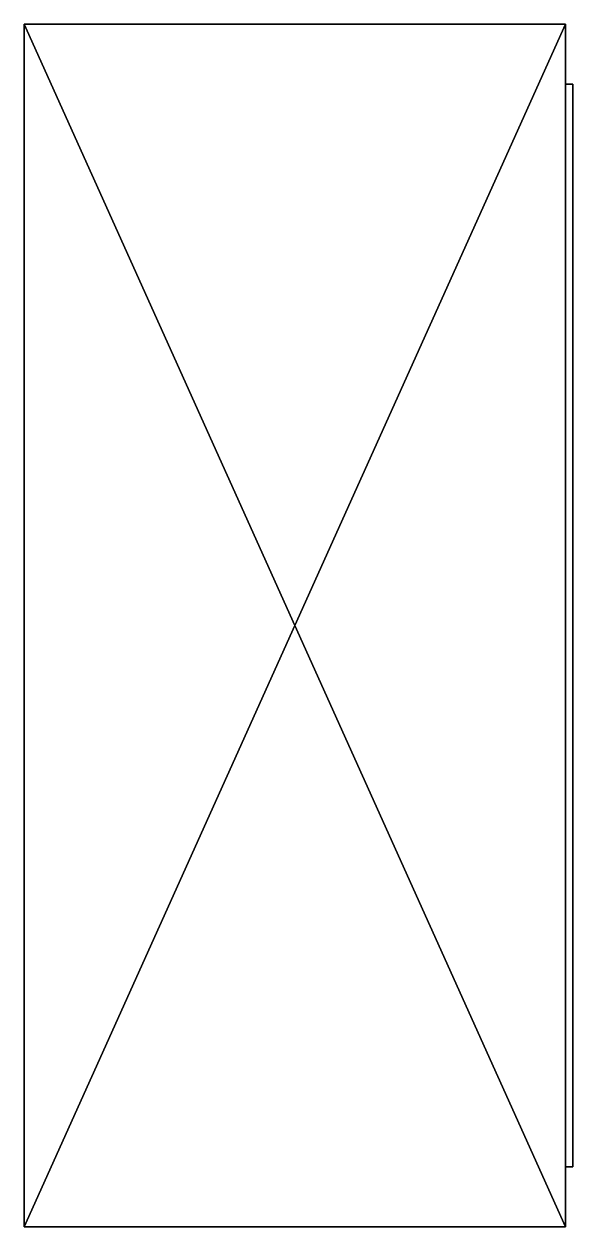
# Model space of a CAD drawing. Header units: millimetres. Extents: x 0 to 9.1, y -10 to 10.
import ezdxf

# ---------------------------------------------------------------- set-up
doc = ezdxf.new("R2010")
doc.units = ezdxf.units.MM
doc.layers.add('Aluminio', color=253, linetype='Continuous')
doc.layers.add('Led', color=255, linetype='Continuous')

msp = doc.modelspace()

# ---------------------------------------------------------------- linework, layer by layer
at = {"layer": 'Aluminio'}
for p, q in [((0, 10, -300), (0, -10, -300)), ((9, 10, -300), (0, 10, -300)), ((0, 10, -300), (0, 10)), ((0, 10), (0, -10)), ((9, 10), (0, 10)), ((9, -10, -300), (9, 10, -300)), ((9, 10, -300), (9, 10)), ((9, 10), (9, -10)), ((9, 9, -1), (9, 9, -299)), ((9, 9, -299), (9, 9, -299)), ((9, 9, -1), (9, -9, -1)), ((9, -9, -299), (9, 9, -299)), ((9, -9, -299), (9, -9, -299)), ((9, -9, -299), (9, -9, -299)), ((9, -9, -299), (9, -9, -299)), ((9, -9, -1), (9, -9, -299)), ((9, -9, -299), (9, -9, -299)), ((0, -10, -300), (9, -10, -300)), ((0, -10), (0, -10, -300)), ((9, -10), (9, -10, -300)), ((9, -10), (0, -10))]:
    msp.add_line(p, q, dxfattribs=at)
at = {"layer": 'Aluminio', "extrusion": (1, -6.7e-14, -2e-16)}
for p, q in [((0, 10, -300), (0, -10)), ((0, -10, -300), (0, 10)), ((0, 10), (0, -10)), ((0, 10), (0, 10, -300)), ((0, 10, -300), (0, -10, -300)), ((9, 10), (0, -10)), ((9, -10, -300), (0, 10, -300)), ((9, 9, -1), (9, 10, -1)), ((9, 10, -1), (9, 10)), ((9, 10), (9, -10)), ((9, 9, -1), (9, 10, -1)), ((9, 10, -1), (9, 10, -300)), ((9, 10, -300), (9, 9, -300)), ((9, -10, -1), (9, 10, -1)), ((9, 10, -1), (9, 10)), ((9, 10), (9, -10)), ((9, 9, -300), (9, 9, -1)), ((9, -9, -299), (9, 9, -299)), ((9, 9, -299), (9, 9, -300)), ((9, 9, -300), (9, -9, -300)), ((9, -10, -300), (9, -9, -300)), ((9, -9, -300), (9, -9, -1)), ((9, -9, -300), (9, -9, -299)), ((9, -9, -1), (9, -10, -1)), ((0, -10), (0, -10, -300)), ((9, -10, -1), (9, -10, -300)), ((9, -10, -1), (9, -10)), ((9, -10), (9, -10, -1))]:
    msp.add_line(p, q, dxfattribs=at)
at = {"layer": 'Aluminio'}
for points in [[(0, 10), (9, 10), (9, -10), (0, -10)], [(9, 10, -300), (9, -10, -300), (0, -10, -300), (0, 10, -300)], [(9, 10, -300), (0, 10, -300), (0, 10), (9, 10)], [(0, -10, -300), (0, 10, -300), (0, -10)], [(0, -10), (0, 10), (0, -10, -300)], [(0, 10, -300), (0, 10), (0, -10, -300)], [(9, 10), (0, -10), (9, -10), (9, 10)], [(9, 10), (0, 10), (0, -10), (9, 10)], [(9, -10, -300), (0, -10, -300), (0, 10, -300), (9, -10, -300)], [(0, 10, -300), (9, 10, -300), (9, -10, -300), (0, 10, -300)], [(9, 10), (9, -10), (9, -10, -1), (9, 10, -1)], [(9, 10, -300), (9, 9, -300), (9, 9, -1), (9, 10, -1)], [(9, 9, -1), (9, -9, -1), (9, -9, -299), (9, 9, -299)], [(9, -9, -299), (9, -9, -300), (9, 9, -300), (9, 9, -299)], [(9, -9, -1), (9, -10, -1), (9, -10, -300), (9, -9, -300)], [(0, -10), (9, -10), (9, -10, -300), (0, -10, -300)]]:
    msp.add_3dface(points, dxfattribs=at)
at = {"layer": 'Led'}
for p, q in [((9, 9, -1), (9, -9, -1)), ((9, -9, -299), (9, 9, -299)), ((9, 9, -299), (9, 9, -1)), ((9, -9, -1), (9, -9, -299))]:
    msp.add_line(p, q, dxfattribs=at)
at = {"layer": 'Led', "extrusion": (1, -6.7e-14, -2e-16)}
for p, q in [((9, -9, -1), (9, 9, -1)), ((9, 9, -1), (9, 9, -299)), ((9, 9, -299), (9, -9, -299)), ((9, -9, -1), (9, 9, -299)), ((9, 9, -1), (9.125, 9, -1)), ((9, 9, -299), (9.125, 9, -299)), ((9.125, 9, -1), (9.125, -9, -1)), ((9.125, -9, -299), (9.125, 9, -299)), ((9.125, 9, -299), (9.125, 9, -1)), ((9.125, 9, -1), (9.125, -9, -299)), ((9, -9, -299), (9, -9, -1)), ((9, -9, -299), (9.125, -9, -299)), ((9.125, -9, -1), (9.125, -9, -299)), ((9, -9, -1), (9.125, -9, -1))]:
    msp.add_line(p, q, dxfattribs=at)
at = {"layer": 'Led'}
for points in [[(9, 9, -1), (9, -9, -1), (9, -9, -299), (9, 9, -299)], [(9, -9, -299), (9, 9, -299), (9, 9, -1), (9, -9, -1)], [(9, -9, -1), (9, 9, -1), (9, 9, -299)], [(9, 9, -299), (9, -9, -299), (9, -9, -1)], [(9, -9, -1), (9, 9, -1), (9, 9, -299), (9, -9, -299)], [(9.125, 9, -1), (9, 9, -1), (9, -9, -1), (9.125, -9, -1)], [(9.125, -9, -299), (9, -9, -299), (9, 9, -299), (9.125, 9, -299)], [(9.125, 9, -299), (9, 9, -299), (9, 9, -1), (9.125, 9, -1)], [(9.125, -9, -299), (9.125, 9, -299), (9.125, 9, -1)], [(9.125, 9, -1), (9.125, -9, -1), (9.125, -9, -299)], [(9.125, -9, -299), (9, -9, -299), (9, -9, -1), (9.125, -9, -1)]]:
    msp.add_3dface(points, dxfattribs=at)

doc.saveas('drawing.dxf')
